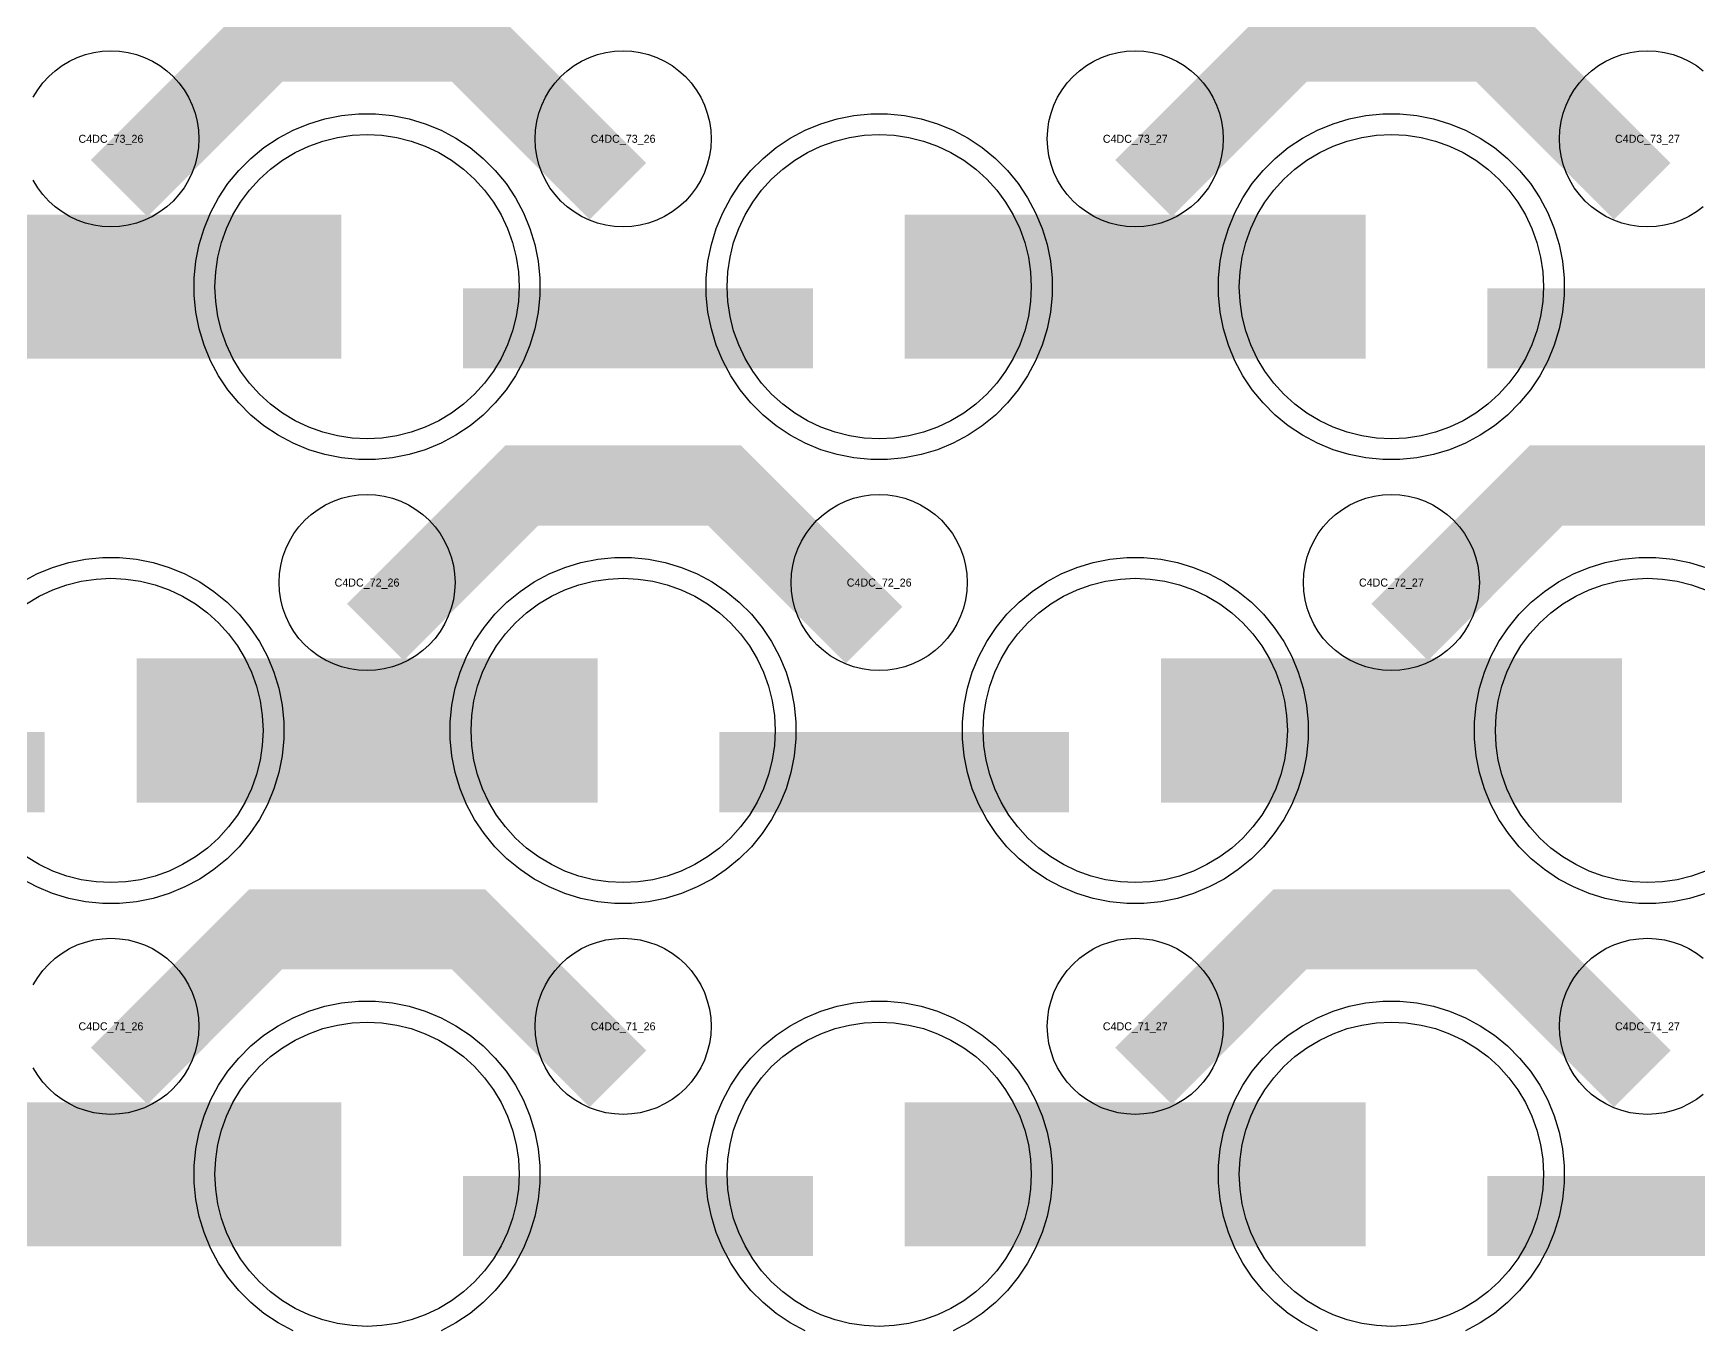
# Model space of a CAD drawing. Extents: x -11880 to 11880, y -14992 to 14992.
# Drawn here: x -3704 to -3184, y -5050 to -4645 of the extents above; entities that cross this region are included whole.
import ezdxf
from ezdxf.enums import TextEntityAlignment as Align

# ---------------------------------------------------------------- set-up
doc = ezdxf.new("R2010")
doc.units = 0
doc.header["$MEASUREMENT"] = 0
for name, color, linetype in [('GDS_775_DT_237', 138, 'CONTINUOUS'), ('RDL1_FS', 34, 'CONTINUOUS'), ('RDL_BS', 160, 'CONTINUOUS')]:
    doc.layers.add(name, color=color, linetype=linetype)

msp = doc.modelspace()

# ---------------------------------------------------------------- linework, layer by layer
at = {"layer": 'RDL1_FS'}
for points in [[(-3600, -4771.894), (-3604.657, -4771.665), (-3609.268, -4770.981), (-3613.791, -4769.849), (-3618.181, -4768.277), (-3622.395, -4766.285), (-3626.395, -4763.887), (-3630.14, -4761.109), (-3633.594, -4757.979), (-3636.724, -4754.525), (-3639.502, -4750.78), (-3641.9, -4746.78), (-3643.892, -4742.566), (-3645.464, -4738.176), (-3646.596, -4733.653), (-3647.28, -4729.042), (-3647.509, -4724.385), (-3647.28, -4719.728), (-3646.596, -4715.117), (-3645.464, -4710.594), (-3643.892, -4706.204), (-3641.9, -4701.99), (-3639.502, -4697.99), (-3636.724, -4694.245), (-3633.594, -4690.791), (-3630.14, -4687.661), (-3626.395, -4684.883), (-3622.395, -4682.485), (-3618.181, -4680.493), (-3613.791, -4678.921), (-3609.268, -4677.789), (-3604.657, -4677.105), (-3600, -4676.876), (-3595.343, -4677.105), (-3590.732, -4677.789), (-3586.209, -4678.921), (-3581.819, -4680.493), (-3577.605, -4682.485), (-3573.605, -4684.883), (-3569.86, -4687.661), (-3566.406, -4690.791), (-3563.276, -4694.245), (-3560.498, -4697.99), (-3558.1, -4701.99), (-3556.108, -4706.204), (-3554.536, -4710.594), (-3553.404, -4715.117), (-3552.72, -4719.728), (-3552.491, -4724.385), (-3552.72, -4729.042), (-3553.404, -4733.653), (-3554.536, -4738.176), (-3556.108, -4742.566), (-3558.1, -4746.78), (-3560.498, -4750.78), (-3563.276, -4754.525), (-3566.406, -4757.979), (-3569.86, -4761.109), (-3573.605, -4763.887), (-3577.605, -4766.285), (-3581.819, -4768.277), (-3586.209, -4769.849), (-3590.732, -4770.981), (-3595.343, -4771.665)], [(-3440, -4771.894), (-3444.657, -4771.665), (-3449.268, -4770.981), (-3453.791, -4769.849), (-3458.181, -4768.277), (-3462.395, -4766.285), (-3466.395, -4763.887), (-3470.14, -4761.109), (-3473.594, -4757.979), (-3476.724, -4754.525), (-3479.502, -4750.78), (-3481.9, -4746.78), (-3483.892, -4742.566), (-3485.464, -4738.176), (-3486.596, -4733.653), (-3487.28, -4729.042), (-3487.509, -4724.385), (-3487.28, -4719.728), (-3486.596, -4715.117), (-3485.464, -4710.594), (-3483.892, -4706.204), (-3481.9, -4701.99), (-3479.502, -4697.99), (-3476.724, -4694.245), (-3473.594, -4690.791), (-3470.14, -4687.661), (-3466.395, -4684.883), (-3462.395, -4682.485), (-3458.181, -4680.493), (-3453.791, -4678.921), (-3449.268, -4677.789), (-3444.657, -4677.105), (-3440, -4676.876), (-3435.343, -4677.105), (-3430.732, -4677.789), (-3426.209, -4678.921), (-3421.819, -4680.493), (-3417.605, -4682.485), (-3413.605, -4684.883), (-3409.86, -4687.661), (-3406.406, -4690.791), (-3403.276, -4694.245), (-3400.498, -4697.99), (-3398.1, -4701.99), (-3396.108, -4706.204), (-3394.536, -4710.594), (-3393.404, -4715.117), (-3392.72, -4719.728), (-3392.491, -4724.385), (-3392.72, -4729.042), (-3393.404, -4733.653), (-3394.536, -4738.176), (-3396.108, -4742.566), (-3398.1, -4746.78), (-3400.498, -4750.78), (-3403.276, -4754.525), (-3406.406, -4757.979), (-3409.86, -4761.109), (-3413.605, -4763.887), (-3417.605, -4766.285), (-3421.819, -4768.277), (-3426.209, -4769.849), (-3430.732, -4770.981), (-3435.343, -4771.665)], [(-3280, -4771.894), (-3284.657, -4771.665), (-3289.268, -4770.981), (-3293.791, -4769.849), (-3298.181, -4768.277), (-3302.395, -4766.285), (-3306.395, -4763.887), (-3310.14, -4761.109), (-3313.594, -4757.979), (-3316.724, -4754.525), (-3319.502, -4750.78), (-3321.9, -4746.78), (-3323.892, -4742.566), (-3325.464, -4738.176), (-3326.596, -4733.653), (-3327.28, -4729.042), (-3327.509, -4724.385), (-3327.28, -4719.728), (-3326.596, -4715.117), (-3325.464, -4710.594), (-3323.892, -4706.204), (-3321.9, -4701.99), (-3319.502, -4697.99), (-3316.724, -4694.245), (-3313.594, -4690.791), (-3310.14, -4687.661), (-3306.395, -4684.883), (-3302.395, -4682.485), (-3298.181, -4680.493), (-3293.791, -4678.921), (-3289.268, -4677.789), (-3284.657, -4677.105), (-3280, -4676.876), (-3275.343, -4677.105), (-3270.732, -4677.789), (-3266.209, -4678.921), (-3261.819, -4680.493), (-3257.605, -4682.485), (-3253.605, -4684.883), (-3249.86, -4687.661), (-3246.406, -4690.791), (-3243.276, -4694.245), (-3240.498, -4697.99), (-3238.1, -4701.99), (-3236.108, -4706.204), (-3234.536, -4710.594), (-3233.404, -4715.117), (-3232.72, -4719.728), (-3232.491, -4724.385), (-3232.72, -4729.042), (-3233.404, -4733.653), (-3234.536, -4738.176), (-3236.108, -4742.566), (-3238.1, -4746.78), (-3240.498, -4750.78), (-3243.276, -4754.525), (-3246.406, -4757.979), (-3249.86, -4761.109), (-3253.605, -4763.887), (-3257.605, -4766.285), (-3261.819, -4768.277), (-3266.209, -4769.849), (-3270.732, -4770.981), (-3275.343, -4771.665)]]:
    msp.add_lwpolyline(points, close=True, dxfattribs=at)
for points in [[(-3751.998, -4724.385, 45, 45, 0), (-3679.998, -4724.385, 45, 45, 0)], [(-3679.998, -4724.385, 45, 45, 0), (-3607.998, -4724.385, 45, 45, 0)], [(-3431.998, -4724.385, 45, 45, 0), (-3359.998, -4724.385, 45, 45, 0)], [(-3359.998, -4724.385, 45, 45, 0), (-3287.998, -4724.385, 45, 45, 0)]]:
    msp.add_lwpolyline(points, format="xyseb", dxfattribs=at)
at = {"layer": 'RDL1_FS', "color": 240, "true_color": 0xed1f24}
for points in [[(-3706.395, -4823.448), (-3702.395, -4821.05), (-3698.181, -4819.058), (-3693.791, -4817.486), (-3689.268, -4816.354), (-3684.657, -4815.67), (-3680, -4815.441), (-3675.343, -4815.67), (-3670.732, -4816.354), (-3666.209, -4817.486), (-3661.819, -4819.058), (-3657.605, -4821.05), (-3653.605, -4823.448), (-3649.86, -4826.226), (-3646.406, -4829.356), (-3643.276, -4832.81), (-3640.498, -4836.555), (-3638.1, -4840.555), (-3636.108, -4844.769), (-3634.536, -4849.159), (-3633.404, -4853.682), (-3632.72, -4858.293), (-3632.491, -4862.95), (-3632.72, -4867.607), (-3633.404, -4872.218), (-3634.536, -4876.741), (-3636.108, -4881.131), (-3638.1, -4885.345), (-3640.498, -4889.345), (-3643.276, -4893.09), (-3646.406, -4896.544), (-3649.86, -4899.674), (-3653.605, -4902.452), (-3657.605, -4904.85), (-3661.819, -4906.842), (-3666.209, -4908.414), (-3670.732, -4909.546), (-3675.343, -4910.23), (-3680, -4910.459), (-3684.657, -4910.23), (-3689.268, -4909.546), (-3693.791, -4908.414), (-3698.181, -4906.842), (-3702.395, -4904.85), (-3706.395, -4902.452)], [(-3181.819, -4906.842), (-3186.209, -4908.414), (-3190.732, -4909.546), (-3195.343, -4910.23), (-3200, -4910.459), (-3204.657, -4910.23), (-3209.268, -4909.546), (-3213.791, -4908.414), (-3218.181, -4906.842), (-3222.395, -4904.85), (-3226.395, -4902.452), (-3230.14, -4899.674), (-3233.594, -4896.544), (-3236.724, -4893.09), (-3239.502, -4889.345), (-3241.9, -4885.345), (-3243.892, -4881.131), (-3245.464, -4876.741), (-3246.596, -4872.218), (-3247.28, -4867.607), (-3247.509, -4862.95), (-3247.28, -4858.293), (-3246.596, -4853.682), (-3245.464, -4849.159), (-3243.892, -4844.769), (-3241.9, -4840.555), (-3239.502, -4836.555), (-3236.724, -4832.81), (-3233.594, -4829.356), (-3230.14, -4826.226), (-3226.395, -4823.448), (-3222.395, -4821.05), (-3218.181, -4819.058), (-3213.791, -4817.486), (-3209.268, -4816.354), (-3204.657, -4815.67), (-3200, -4815.441), (-3195.343, -4815.67), (-3190.732, -4816.354), (-3186.209, -4817.486), (-3181.819, -4819.058)]]:
    msp.add_lwpolyline(points, dxfattribs=at)
for points in [[(-3520, -4910.459), (-3524.657, -4910.23), (-3529.268, -4909.546), (-3533.791, -4908.414), (-3538.181, -4906.842), (-3542.395, -4904.85), (-3546.395, -4902.452), (-3550.14, -4899.674), (-3553.594, -4896.544), (-3556.724, -4893.09), (-3559.502, -4889.345), (-3561.9, -4885.345), (-3563.892, -4881.131), (-3565.464, -4876.741), (-3566.596, -4872.218), (-3567.28, -4867.607), (-3567.509, -4862.95), (-3567.28, -4858.293), (-3566.596, -4853.682), (-3565.464, -4849.159), (-3563.892, -4844.769), (-3561.9, -4840.555), (-3559.502, -4836.555), (-3556.724, -4832.81), (-3553.594, -4829.356), (-3550.14, -4826.226), (-3546.395, -4823.448), (-3542.395, -4821.05), (-3538.181, -4819.058), (-3533.791, -4817.486), (-3529.268, -4816.354), (-3524.657, -4815.67), (-3520, -4815.441), (-3515.343, -4815.67), (-3510.732, -4816.354), (-3506.209, -4817.486), (-3501.819, -4819.058), (-3497.605, -4821.05), (-3493.605, -4823.448), (-3489.86, -4826.226), (-3486.406, -4829.356), (-3483.276, -4832.81), (-3480.498, -4836.555), (-3478.1, -4840.555), (-3476.108, -4844.769), (-3474.536, -4849.159), (-3473.404, -4853.682), (-3472.72, -4858.293), (-3472.491, -4862.95), (-3472.72, -4867.607), (-3473.404, -4872.218), (-3474.536, -4876.741), (-3476.108, -4881.131), (-3478.1, -4885.345), (-3480.498, -4889.345), (-3483.276, -4893.09), (-3486.406, -4896.544), (-3489.86, -4899.674), (-3493.605, -4902.452), (-3497.605, -4904.85), (-3501.819, -4906.842), (-3506.209, -4908.414), (-3510.732, -4909.546), (-3515.343, -4910.23)], [(-3360, -4910.459), (-3364.657, -4910.23), (-3369.268, -4909.546), (-3373.791, -4908.414), (-3378.181, -4906.842), (-3382.395, -4904.85), (-3386.395, -4902.452), (-3390.14, -4899.674), (-3393.594, -4896.544), (-3396.724, -4893.09), (-3399.502, -4889.345), (-3401.9, -4885.345), (-3403.892, -4881.131), (-3405.464, -4876.741), (-3406.596, -4872.218), (-3407.28, -4867.607), (-3407.509, -4862.95), (-3407.28, -4858.293), (-3406.596, -4853.682), (-3405.464, -4849.159), (-3403.892, -4844.769), (-3401.9, -4840.555), (-3399.502, -4836.555), (-3396.724, -4832.81), (-3393.594, -4829.356), (-3390.14, -4826.226), (-3386.395, -4823.448), (-3382.395, -4821.05), (-3378.181, -4819.058), (-3373.791, -4817.486), (-3369.268, -4816.354), (-3364.657, -4815.67), (-3360, -4815.441), (-3355.343, -4815.67), (-3350.732, -4816.354), (-3346.209, -4817.486), (-3341.819, -4819.058), (-3337.605, -4821.05), (-3333.605, -4823.448), (-3329.86, -4826.226), (-3326.406, -4829.356), (-3323.276, -4832.81), (-3320.498, -4836.555), (-3318.1, -4840.555), (-3316.108, -4844.769), (-3314.536, -4849.159), (-3313.404, -4853.682), (-3312.72, -4858.293), (-3312.491, -4862.95), (-3312.72, -4867.607), (-3313.404, -4872.218), (-3314.536, -4876.741), (-3316.108, -4881.131), (-3318.1, -4885.345), (-3320.498, -4889.345), (-3323.276, -4893.09), (-3326.406, -4896.544), (-3329.86, -4899.674), (-3333.605, -4902.452), (-3337.605, -4904.85), (-3341.819, -4906.842), (-3346.209, -4908.414), (-3350.732, -4909.546), (-3355.343, -4910.23)], [(-3600, -5049.024), (-3604.657, -5048.795), (-3609.268, -5048.111), (-3613.791, -5046.979), (-3618.181, -5045.407), (-3622.395, -5043.415), (-3626.395, -5041.017), (-3630.14, -5038.239), (-3633.594, -5035.109), (-3636.724, -5031.655), (-3639.502, -5027.91), (-3641.9, -5023.91), (-3643.892, -5019.696), (-3645.464, -5015.306), (-3646.596, -5010.783), (-3647.28, -5006.172), (-3647.509, -5001.515), (-3647.28, -4996.858), (-3646.596, -4992.247), (-3645.464, -4987.724), (-3643.892, -4983.334), (-3641.9, -4979.12), (-3639.502, -4975.12), (-3636.724, -4971.375), (-3633.594, -4967.921), (-3630.14, -4964.791), (-3626.395, -4962.013), (-3622.395, -4959.615), (-3618.181, -4957.623), (-3613.791, -4956.051), (-3609.268, -4954.919), (-3604.657, -4954.235), (-3600, -4954.006), (-3595.343, -4954.235), (-3590.732, -4954.919), (-3586.209, -4956.051), (-3581.819, -4957.623), (-3577.605, -4959.615), (-3573.605, -4962.013), (-3569.86, -4964.791), (-3566.406, -4967.921), (-3563.276, -4971.375), (-3560.498, -4975.12), (-3558.1, -4979.12), (-3556.108, -4983.334), (-3554.536, -4987.724), (-3553.404, -4992.247), (-3552.72, -4996.858), (-3552.491, -5001.515), (-3552.72, -5006.172), (-3553.404, -5010.783), (-3554.536, -5015.306), (-3556.108, -5019.696), (-3558.1, -5023.91), (-3560.498, -5027.91), (-3563.276, -5031.655), (-3566.406, -5035.109), (-3569.86, -5038.239), (-3573.605, -5041.017), (-3577.605, -5043.415), (-3581.819, -5045.407), (-3586.209, -5046.979), (-3590.732, -5048.111), (-3595.343, -5048.795)], [(-3440, -5049.024), (-3444.657, -5048.795), (-3449.268, -5048.111), (-3453.791, -5046.979), (-3458.181, -5045.407), (-3462.395, -5043.415), (-3466.395, -5041.017), (-3470.14, -5038.239), (-3473.594, -5035.109), (-3476.724, -5031.655), (-3479.502, -5027.91), (-3481.9, -5023.91), (-3483.892, -5019.696), (-3485.464, -5015.306), (-3486.596, -5010.783), (-3487.28, -5006.172), (-3487.509, -5001.515), (-3487.28, -4996.858), (-3486.596, -4992.247), (-3485.464, -4987.724), (-3483.892, -4983.334), (-3481.9, -4979.12), (-3479.502, -4975.12), (-3476.724, -4971.375), (-3473.594, -4967.921), (-3470.14, -4964.791), (-3466.395, -4962.013), (-3462.395, -4959.615), (-3458.181, -4957.623), (-3453.791, -4956.051), (-3449.268, -4954.919), (-3444.657, -4954.235), (-3440, -4954.006), (-3435.343, -4954.235), (-3430.732, -4954.919), (-3426.209, -4956.051), (-3421.819, -4957.623), (-3417.605, -4959.615), (-3413.605, -4962.013), (-3409.86, -4964.791), (-3406.406, -4967.921), (-3403.276, -4971.375), (-3400.498, -4975.12), (-3398.1, -4979.12), (-3396.108, -4983.334), (-3394.536, -4987.724), (-3393.404, -4992.247), (-3392.72, -4996.858), (-3392.491, -5001.515), (-3392.72, -5006.172), (-3393.404, -5010.783), (-3394.536, -5015.306), (-3396.108, -5019.696), (-3398.1, -5023.91), (-3400.498, -5027.91), (-3403.276, -5031.655), (-3406.406, -5035.109), (-3409.86, -5038.239), (-3413.605, -5041.017), (-3417.605, -5043.415), (-3421.819, -5045.407), (-3426.209, -5046.979), (-3430.732, -5048.111), (-3435.343, -5048.795)], [(-3280, -5049.024), (-3284.657, -5048.795), (-3289.268, -5048.111), (-3293.791, -5046.979), (-3298.181, -5045.407), (-3302.395, -5043.415), (-3306.395, -5041.017), (-3310.14, -5038.239), (-3313.594, -5035.109), (-3316.724, -5031.655), (-3319.502, -5027.91), (-3321.9, -5023.91), (-3323.892, -5019.696), (-3325.464, -5015.306), (-3326.596, -5010.783), (-3327.28, -5006.172), (-3327.509, -5001.515), (-3327.28, -4996.858), (-3326.596, -4992.247), (-3325.464, -4987.724), (-3323.892, -4983.334), (-3321.9, -4979.12), (-3319.502, -4975.12), (-3316.724, -4971.375), (-3313.594, -4967.921), (-3310.14, -4964.791), (-3306.395, -4962.013), (-3302.395, -4959.615), (-3298.181, -4957.623), (-3293.791, -4956.051), (-3289.268, -4954.919), (-3284.657, -4954.235), (-3280, -4954.006), (-3275.343, -4954.235), (-3270.732, -4954.919), (-3266.209, -4956.051), (-3261.819, -4957.623), (-3257.605, -4959.615), (-3253.605, -4962.013), (-3249.86, -4964.791), (-3246.406, -4967.921), (-3243.276, -4971.375), (-3240.498, -4975.12), (-3238.1, -4979.12), (-3236.108, -4983.334), (-3234.536, -4987.724), (-3233.404, -4992.247), (-3232.72, -4996.858), (-3232.491, -5001.515), (-3232.72, -5006.172), (-3233.404, -5010.783), (-3234.536, -5015.306), (-3236.108, -5019.696), (-3238.1, -5023.91), (-3240.498, -5027.91), (-3243.276, -5031.655), (-3246.406, -5035.109), (-3249.86, -5038.239), (-3253.605, -5041.017), (-3257.605, -5043.415), (-3261.819, -5045.407), (-3266.209, -5046.979), (-3270.732, -5048.111), (-3275.343, -5048.795)]]:
    msp.add_lwpolyline(points, close=True, dxfattribs=at)
for points in [[(-3671.998, -4862.95, 45, 45, 0), (-3599.998, -4862.95, 45, 45, 0)], [(-3599.998, -4862.95, 45, 45, 0), (-3527.998, -4862.95, 45, 45, 0)], [(-3351.998, -4862.95, 45, 45, 0), (-3279.998, -4862.95, 45, 45, 0)], [(-3279.998, -4862.95, 45, 45, 0), (-3207.998, -4862.95, 45, 45, 0)], [(-3751.998, -5001.515, 45, 45, 0), (-3679.998, -5001.515, 45, 45, 0)], [(-3679.998, -5001.515, 45, 45, 0), (-3607.998, -5001.515, 45, 45, 0)], [(-3431.998, -5001.515, 45, 45, 0), (-3359.998, -5001.515, 45, 45, 0)], [(-3359.998, -5001.515, 45, 45, 0), (-3287.998, -5001.515, 45, 45, 0)]]:
    msp.add_lwpolyline(points, format="xyseb", dxfattribs=at)
at = {"layer": 'RDL_BS'}
for points in [[(-3677.438, -4693.699, 25, 25, 0), (-3631.623, -4647.884, 25, 25, 0), (-3598.07, -4647.884, 25, 25, 0)], [(-3521.599, -4694.598, 25, 25, 0), (-3568.313, -4647.884, 25, 25, 0), (-3598.071, -4647.884, 25, 25, 0)], [(-3357.438, -4693.699, 25, 25, 0), (-3311.623, -4647.884, 25, 25, 0), (-3278.07, -4647.884, 25, 25, 0)], [(-3201.599, -4694.598, 25, 25, 0), (-3248.313, -4647.884, 25, 25, 0), (-3278.071, -4647.884, 25, 25, 0)], [(-3569.984, -4737.398, 25, 25, 0), (-3460.719, -4737.398, 25, 25, 0)], [(-3249.984, -4737.398, 25, 25, 0), (-3140.719, -4737.398, 25, 25, 0)], [(-3597.438, -4832.264, 25, 25, 0), (-3551.623, -4786.449, 25, 25, 0), (-3518.07, -4786.449, 25, 25, 0)], [(-3441.599, -4833.163, 25, 25, 0), (-3488.313, -4786.449, 25, 25, 0), (-3518.071, -4786.449, 25, 25, 0)], [(-3277.438, -4832.264, 25, 25, 0), (-3231.623, -4786.449, 25, 25, 0), (-3198.07, -4786.449, 25, 25, 0)], [(-3121.599, -4833.163, 25, 25, 0), (-3168.313, -4786.449, 25, 25, 0), (-3198.071, -4786.449, 25, 25, 0)], [(-3677.438, -4970.829, 25, 25, 0), (-3631.623, -4925.014, 25, 25, 0), (-3598.07, -4925.014, 25, 25, 0)], [(-3521.599, -4971.728, 25, 25, 0), (-3568.313, -4925.014, 25, 25, 0), (-3598.071, -4925.014, 25, 25, 0)], [(-3357.438, -4970.829, 25, 25, 0), (-3311.623, -4925.014, 25, 25, 0), (-3278.07, -4925.014, 25, 25, 0)], [(-3201.599, -4971.728, 25, 25, 0), (-3248.313, -4925.014, 25, 25, 0), (-3278.071, -4925.014, 25, 25, 0)]]:
    msp.add_lwpolyline(points, format="xyseb", dxfattribs=at)
for points in [[(-3704.25, -4665.241), (-3702.857, -4662.917), (-3701.254, -4660.754), (-3699.442, -4658.755), (-3697.443, -4656.943), (-3695.28, -4655.34), (-3692.956, -4653.947), (-3690.519, -4652.795), (-3687.984, -4651.888), (-3685.365, -4651.231), (-3682.693, -4650.835), (-3680, -4650.703), (-3677.307, -4650.835), (-3674.635, -4651.231), (-3672.016, -4651.888), (-3669.481, -4652.795), (-3667.044, -4653.947), (-3664.72, -4655.34), (-3662.557, -4656.943), (-3660.558, -4658.755), (-3658.746, -4660.754), (-3657.143, -4662.917), (-3655.75, -4665.241), (-3654.598, -4667.678), (-3653.691, -4670.213), (-3653.034, -4672.832), (-3652.638, -4675.504), (-3652.506, -4678.197), (-3652.638, -4680.89), (-3653.034, -4683.562), (-3653.691, -4686.181), (-3654.598, -4688.716), (-3655.75, -4691.153), (-3657.143, -4693.477), (-3658.746, -4695.64), (-3660.558, -4697.639), (-3662.557, -4699.451), (-3664.72, -4701.054), (-3667.044, -4702.447), (-3669.481, -4703.599), (-3672.016, -4704.506), (-3674.635, -4705.163), (-3677.307, -4705.559), (-3680, -4705.691), (-3682.693, -4705.559), (-3685.365, -4705.163), (-3687.984, -4704.506), (-3690.519, -4703.599), (-3692.956, -4702.447), (-3695.28, -4701.054), (-3697.443, -4699.451), (-3699.442, -4697.639), (-3701.254, -4695.64), (-3702.857, -4693.477), (-3704.25, -4691.153)], [(-3182.557, -4699.451), (-3184.72, -4701.054), (-3187.044, -4702.447), (-3189.481, -4703.599), (-3192.016, -4704.506), (-3194.635, -4705.163), (-3197.307, -4705.559), (-3200, -4705.691), (-3202.693, -4705.559), (-3205.365, -4705.163), (-3207.984, -4704.506), (-3210.519, -4703.599), (-3212.956, -4702.447), (-3215.28, -4701.054), (-3217.443, -4699.451), (-3219.442, -4697.639), (-3221.254, -4695.64), (-3222.857, -4693.477), (-3224.25, -4691.153), (-3225.402, -4688.716), (-3226.309, -4686.181), (-3226.966, -4683.562), (-3227.362, -4680.89), (-3227.494, -4678.197), (-3227.362, -4675.504), (-3226.966, -4672.832), (-3226.309, -4670.213), (-3225.402, -4667.678), (-3224.25, -4665.241), (-3222.857, -4662.917), (-3221.254, -4660.754), (-3219.442, -4658.755), (-3217.443, -4656.943), (-3215.28, -4655.34), (-3212.956, -4653.947), (-3210.519, -4652.795), (-3207.984, -4651.888), (-3205.365, -4651.231), (-3202.693, -4650.835), (-3200, -4650.703), (-3197.307, -4650.835), (-3194.635, -4651.231), (-3192.016, -4651.888), (-3189.481, -4652.795), (-3187.044, -4653.947), (-3184.72, -4655.34), (-3182.557, -4656.943)], [(-3704.25, -4942.371), (-3702.857, -4940.047), (-3701.254, -4937.884), (-3699.442, -4935.885), (-3697.443, -4934.073), (-3695.28, -4932.47), (-3692.956, -4931.077), (-3690.519, -4929.925), (-3687.984, -4929.018), (-3685.365, -4928.361), (-3682.693, -4927.965), (-3680, -4927.833), (-3677.307, -4927.965), (-3674.635, -4928.361), (-3672.016, -4929.018), (-3669.481, -4929.925), (-3667.044, -4931.077), (-3664.72, -4932.47), (-3662.557, -4934.073), (-3660.558, -4935.885), (-3658.746, -4937.884), (-3657.143, -4940.047), (-3655.75, -4942.371), (-3654.598, -4944.808), (-3653.691, -4947.343), (-3653.034, -4949.962), (-3652.638, -4952.634), (-3652.506, -4955.327), (-3652.638, -4958.02), (-3653.034, -4960.692), (-3653.691, -4963.311), (-3654.598, -4965.846), (-3655.75, -4968.283), (-3657.143, -4970.607), (-3658.746, -4972.77), (-3660.558, -4974.769), (-3662.557, -4976.581), (-3664.72, -4978.184), (-3667.044, -4979.577), (-3669.481, -4980.729), (-3672.016, -4981.636), (-3674.635, -4982.293), (-3677.307, -4982.689), (-3680, -4982.821), (-3682.693, -4982.689), (-3685.365, -4982.293), (-3687.984, -4981.636), (-3690.519, -4980.729), (-3692.956, -4979.577), (-3695.28, -4978.184), (-3697.443, -4976.581), (-3699.442, -4974.769), (-3701.254, -4972.77), (-3702.857, -4970.607), (-3704.25, -4968.283)], [(-3182.557, -4976.581), (-3184.72, -4978.184), (-3187.044, -4979.577), (-3189.481, -4980.729), (-3192.016, -4981.636), (-3194.635, -4982.293), (-3197.307, -4982.689), (-3200, -4982.821), (-3202.693, -4982.689), (-3205.365, -4982.293), (-3207.984, -4981.636), (-3210.519, -4980.729), (-3212.956, -4979.577), (-3215.28, -4978.184), (-3217.443, -4976.581), (-3219.442, -4974.769), (-3221.254, -4972.77), (-3222.857, -4970.607), (-3224.25, -4968.283), (-3225.402, -4965.846), (-3226.309, -4963.311), (-3226.966, -4960.692), (-3227.362, -4958.02), (-3227.494, -4955.327), (-3227.362, -4952.634), (-3226.966, -4949.962), (-3226.309, -4947.343), (-3225.402, -4944.808), (-3224.25, -4942.371), (-3222.857, -4940.047), (-3221.254, -4937.884), (-3219.442, -4935.885), (-3217.443, -4934.073), (-3215.28, -4932.47), (-3212.956, -4931.077), (-3210.519, -4929.925), (-3207.984, -4929.018), (-3205.365, -4928.361), (-3202.693, -4927.965), (-3200, -4927.833), (-3197.307, -4927.965), (-3194.635, -4928.361), (-3192.016, -4929.018), (-3189.481, -4929.925), (-3187.044, -4931.077), (-3184.72, -4932.47), (-3182.557, -4934.073)]]:
    msp.add_lwpolyline(points, dxfattribs=at)
for points in [[(-3520, -4705.691), (-3522.693, -4705.559), (-3525.365, -4705.163), (-3527.984, -4704.506), (-3530.519, -4703.599), (-3532.956, -4702.447), (-3535.28, -4701.054), (-3537.443, -4699.451), (-3539.442, -4697.639), (-3541.254, -4695.64), (-3542.857, -4693.477), (-3544.25, -4691.153), (-3545.402, -4688.716), (-3546.309, -4686.181), (-3546.966, -4683.562), (-3547.362, -4680.89), (-3547.494, -4678.197), (-3547.362, -4675.504), (-3546.966, -4672.832), (-3546.309, -4670.213), (-3545.402, -4667.678), (-3544.25, -4665.241), (-3542.857, -4662.917), (-3541.254, -4660.754), (-3539.442, -4658.755), (-3537.443, -4656.943), (-3535.28, -4655.34), (-3532.956, -4653.947), (-3530.519, -4652.795), (-3527.984, -4651.888), (-3525.365, -4651.231), (-3522.693, -4650.835), (-3520, -4650.703), (-3517.307, -4650.835), (-3514.635, -4651.231), (-3512.016, -4651.888), (-3509.481, -4652.795), (-3507.044, -4653.947), (-3504.72, -4655.34), (-3502.557, -4656.943), (-3500.558, -4658.755), (-3498.746, -4660.754), (-3497.143, -4662.917), (-3495.75, -4665.241), (-3494.598, -4667.678), (-3493.691, -4670.213), (-3493.034, -4672.832), (-3492.638, -4675.504), (-3492.506, -4678.197), (-3492.638, -4680.89), (-3493.034, -4683.562), (-3493.691, -4686.181), (-3494.598, -4688.716), (-3495.75, -4691.153), (-3497.143, -4693.477), (-3498.746, -4695.64), (-3500.558, -4697.639), (-3502.557, -4699.451), (-3504.72, -4701.054), (-3507.044, -4702.447), (-3509.481, -4703.599), (-3512.016, -4704.506), (-3514.635, -4705.163), (-3517.307, -4705.559)], [(-3360, -4705.691), (-3362.693, -4705.559), (-3365.365, -4705.163), (-3367.984, -4704.506), (-3370.519, -4703.599), (-3372.956, -4702.447), (-3375.28, -4701.054), (-3377.443, -4699.451), (-3379.442, -4697.639), (-3381.254, -4695.64), (-3382.857, -4693.477), (-3384.25, -4691.153), (-3385.402, -4688.716), (-3386.309, -4686.181), (-3386.966, -4683.562), (-3387.362, -4680.89), (-3387.494, -4678.197), (-3387.362, -4675.504), (-3386.966, -4672.832), (-3386.309, -4670.213), (-3385.402, -4667.678), (-3384.25, -4665.241), (-3382.857, -4662.917), (-3381.254, -4660.754), (-3379.442, -4658.755), (-3377.443, -4656.943), (-3375.28, -4655.34), (-3372.956, -4653.947), (-3370.519, -4652.795), (-3367.984, -4651.888), (-3365.365, -4651.231), (-3362.693, -4650.835), (-3360, -4650.703), (-3357.307, -4650.835), (-3354.635, -4651.231), (-3352.016, -4651.888), (-3349.481, -4652.795), (-3347.044, -4653.947), (-3344.72, -4655.34), (-3342.557, -4656.943), (-3340.558, -4658.755), (-3338.746, -4660.754), (-3337.143, -4662.917), (-3335.75, -4665.241), (-3334.598, -4667.678), (-3333.691, -4670.213), (-3333.034, -4672.832), (-3332.638, -4675.504), (-3332.506, -4678.197), (-3332.638, -4680.89), (-3333.034, -4683.562), (-3333.691, -4686.181), (-3334.598, -4688.716), (-3335.75, -4691.153), (-3337.143, -4693.477), (-3338.746, -4695.64), (-3340.558, -4697.639), (-3342.557, -4699.451), (-3344.72, -4701.054), (-3347.044, -4702.447), (-3349.481, -4703.599), (-3352.016, -4704.506), (-3354.635, -4705.163), (-3357.307, -4705.559)], [(-3602.644, -4778.385), (-3607.938, -4777.868), (-3613.165, -4776.822), (-3618.205, -4775.291), (-3623.115, -4773.26), (-3627.777, -4770.768), (-3632.191, -4767.821), (-3636.292, -4764.459), (-3640.074, -4760.677), (-3643.436, -4756.576), (-3646.383, -4752.162), (-3648.875, -4747.5), (-3650.906, -4742.59), (-3652.437, -4737.55), (-3653.483, -4732.323), (-3654, -4727.029), (-3654, -4721.741), (-3653.483, -4716.447), (-3652.437, -4711.22), (-3650.906, -4706.18), (-3648.875, -4701.27), (-3646.383, -4696.608), (-3643.436, -4692.194), (-3640.074, -4688.093), (-3636.292, -4684.311), (-3632.191, -4680.949), (-3627.777, -4678.002), (-3623.115, -4675.51), (-3618.205, -4673.479), (-3613.165, -4671.948), (-3607.938, -4670.902), (-3602.644, -4670.385), (-3597.356, -4670.385), (-3592.062, -4670.902), (-3586.835, -4671.948), (-3581.795, -4673.479), (-3576.885, -4675.51), (-3572.223, -4678.002), (-3567.809, -4680.949), (-3563.708, -4684.311), (-3559.926, -4688.093), (-3556.564, -4692.194), (-3553.617, -4696.608), (-3551.125, -4701.27), (-3549.094, -4706.18), (-3547.563, -4711.22), (-3546.517, -4716.447), (-3546, -4721.741), (-3546, -4727.029), (-3546.517, -4732.323), (-3547.563, -4737.55), (-3549.094, -4742.59), (-3551.125, -4747.5), (-3553.617, -4752.162), (-3556.564, -4756.576), (-3559.926, -4760.677), (-3563.708, -4764.459), (-3567.809, -4767.821), (-3572.223, -4770.768), (-3576.885, -4773.26), (-3581.795, -4775.291), (-3586.835, -4776.822), (-3592.062, -4777.868), (-3597.356, -4778.385)], [(-3442.644, -4778.385), (-3447.938, -4777.868), (-3453.165, -4776.822), (-3458.205, -4775.291), (-3463.115, -4773.26), (-3467.777, -4770.768), (-3472.191, -4767.821), (-3476.292, -4764.459), (-3480.074, -4760.677), (-3483.436, -4756.576), (-3486.383, -4752.162), (-3488.875, -4747.5), (-3490.906, -4742.59), (-3492.437, -4737.55), (-3493.483, -4732.323), (-3494, -4727.029), (-3494, -4721.741), (-3493.483, -4716.447), (-3492.437, -4711.22), (-3490.906, -4706.18), (-3488.875, -4701.27), (-3486.383, -4696.608), (-3483.436, -4692.194), (-3480.074, -4688.093), (-3476.292, -4684.311), (-3472.191, -4680.949), (-3467.777, -4678.002), (-3463.115, -4675.51), (-3458.205, -4673.479), (-3453.165, -4671.948), (-3447.938, -4670.902), (-3442.644, -4670.385), (-3437.356, -4670.385), (-3432.062, -4670.902), (-3426.835, -4671.948), (-3421.795, -4673.479), (-3416.885, -4675.51), (-3412.223, -4678.002), (-3407.809, -4680.949), (-3403.708, -4684.311), (-3399.926, -4688.093), (-3396.564, -4692.194), (-3393.617, -4696.608), (-3391.125, -4701.27), (-3389.094, -4706.18), (-3387.563, -4711.22), (-3386.517, -4716.447), (-3386, -4721.741), (-3386, -4727.029), (-3386.517, -4732.323), (-3387.563, -4737.55), (-3389.094, -4742.59), (-3391.125, -4747.5), (-3393.617, -4752.162), (-3396.564, -4756.576), (-3399.926, -4760.677), (-3403.708, -4764.459), (-3407.809, -4767.821), (-3412.223, -4770.768), (-3416.885, -4773.26), (-3421.795, -4775.291), (-3426.835, -4776.822), (-3432.062, -4777.868), (-3437.356, -4778.385)], [(-3282.644, -4778.385), (-3287.938, -4777.868), (-3293.165, -4776.822), (-3298.205, -4775.291), (-3303.115, -4773.26), (-3307.777, -4770.768), (-3312.191, -4767.821), (-3316.292, -4764.459), (-3320.074, -4760.677), (-3323.436, -4756.576), (-3326.383, -4752.162), (-3328.875, -4747.5), (-3330.906, -4742.59), (-3332.437, -4737.55), (-3333.483, -4732.323), (-3334, -4727.029), (-3334, -4721.741), (-3333.483, -4716.447), (-3332.437, -4711.22), (-3330.906, -4706.18), (-3328.875, -4701.27), (-3326.383, -4696.608), (-3323.436, -4692.194), (-3320.074, -4688.093), (-3316.292, -4684.311), (-3312.191, -4680.949), (-3307.777, -4678.002), (-3303.115, -4675.51), (-3298.205, -4673.479), (-3293.165, -4671.948), (-3287.938, -4670.902), (-3282.644, -4670.385), (-3277.356, -4670.385), (-3272.062, -4670.902), (-3266.835, -4671.948), (-3261.795, -4673.479), (-3256.885, -4675.51), (-3252.223, -4678.002), (-3247.809, -4680.949), (-3243.708, -4684.311), (-3239.926, -4688.093), (-3236.564, -4692.194), (-3233.617, -4696.608), (-3231.125, -4701.27), (-3229.094, -4706.18), (-3227.563, -4711.22), (-3226.517, -4716.447), (-3226, -4721.741), (-3226, -4727.029), (-3226.517, -4732.323), (-3227.563, -4737.55), (-3229.094, -4742.59), (-3231.125, -4747.5), (-3233.617, -4752.162), (-3236.564, -4756.576), (-3239.926, -4760.677), (-3243.708, -4764.459), (-3247.809, -4767.821), (-3252.223, -4770.768), (-3256.885, -4773.26), (-3261.795, -4775.291), (-3266.835, -4776.822), (-3272.062, -4777.868), (-3277.356, -4778.385)], [(-3600, -4844.256), (-3602.693, -4844.124), (-3605.365, -4843.728), (-3607.984, -4843.071), (-3610.519, -4842.164), (-3612.956, -4841.012), (-3615.28, -4839.619), (-3617.443, -4838.016), (-3619.442, -4836.204), (-3621.254, -4834.205), (-3622.857, -4832.042), (-3624.25, -4829.718), (-3625.402, -4827.281), (-3626.309, -4824.746), (-3626.966, -4822.127), (-3627.362, -4819.455), (-3627.494, -4816.762), (-3627.362, -4814.069), (-3626.966, -4811.397), (-3626.309, -4808.778), (-3625.402, -4806.243), (-3624.25, -4803.806), (-3622.857, -4801.482), (-3621.254, -4799.319), (-3619.442, -4797.32), (-3617.443, -4795.508), (-3615.28, -4793.905), (-3612.956, -4792.512), (-3610.519, -4791.36), (-3607.984, -4790.453), (-3605.365, -4789.796), (-3602.693, -4789.4), (-3600, -4789.268), (-3597.307, -4789.4), (-3594.635, -4789.796), (-3592.016, -4790.453), (-3589.481, -4791.36), (-3587.044, -4792.512), (-3584.72, -4793.905), (-3582.557, -4795.508), (-3580.558, -4797.32), (-3578.746, -4799.319), (-3577.143, -4801.482), (-3575.75, -4803.806), (-3574.598, -4806.243), (-3573.691, -4808.778), (-3573.034, -4811.397), (-3572.638, -4814.069), (-3572.506, -4816.762), (-3572.638, -4819.455), (-3573.034, -4822.127), (-3573.691, -4824.746), (-3574.598, -4827.281), (-3575.75, -4829.718), (-3577.143, -4832.042), (-3578.746, -4834.205), (-3580.558, -4836.204), (-3582.557, -4838.016), (-3584.72, -4839.619), (-3587.044, -4841.012), (-3589.481, -4842.164), (-3592.016, -4843.071), (-3594.635, -4843.728), (-3597.307, -4844.124)], [(-3440, -4844.256), (-3442.693, -4844.124), (-3445.365, -4843.728), (-3447.984, -4843.071), (-3450.519, -4842.164), (-3452.956, -4841.012), (-3455.28, -4839.619), (-3457.443, -4838.016), (-3459.442, -4836.204), (-3461.254, -4834.205), (-3462.857, -4832.042), (-3464.25, -4829.718), (-3465.402, -4827.281), (-3466.309, -4824.746), (-3466.966, -4822.127), (-3467.362, -4819.455), (-3467.494, -4816.762), (-3467.362, -4814.069), (-3466.966, -4811.397), (-3466.309, -4808.778), (-3465.402, -4806.243), (-3464.25, -4803.806), (-3462.857, -4801.482), (-3461.254, -4799.319), (-3459.442, -4797.32), (-3457.443, -4795.508), (-3455.28, -4793.905), (-3452.956, -4792.512), (-3450.519, -4791.36), (-3447.984, -4790.453), (-3445.365, -4789.796), (-3442.693, -4789.4), (-3440, -4789.268), (-3437.307, -4789.4), (-3434.635, -4789.796), (-3432.016, -4790.453), (-3429.481, -4791.36), (-3427.044, -4792.512), (-3424.72, -4793.905), (-3422.557, -4795.508), (-3420.558, -4797.32), (-3418.746, -4799.319), (-3417.143, -4801.482), (-3415.75, -4803.806), (-3414.598, -4806.243), (-3413.691, -4808.778), (-3413.034, -4811.397), (-3412.638, -4814.069), (-3412.506, -4816.762), (-3412.638, -4819.455), (-3413.034, -4822.127), (-3413.691, -4824.746), (-3414.598, -4827.281), (-3415.75, -4829.718), (-3417.143, -4832.042), (-3418.746, -4834.205), (-3420.558, -4836.204), (-3422.557, -4838.016), (-3424.72, -4839.619), (-3427.044, -4841.012), (-3429.481, -4842.164), (-3432.016, -4843.071), (-3434.635, -4843.728), (-3437.307, -4844.124)], [(-3280, -4844.256), (-3282.693, -4844.124), (-3285.365, -4843.728), (-3287.984, -4843.071), (-3290.519, -4842.164), (-3292.956, -4841.012), (-3295.28, -4839.619), (-3297.443, -4838.016), (-3299.442, -4836.204), (-3301.254, -4834.205), (-3302.857, -4832.042), (-3304.25, -4829.718), (-3305.402, -4827.281), (-3306.309, -4824.746), (-3306.966, -4822.127), (-3307.362, -4819.455), (-3307.494, -4816.762), (-3307.362, -4814.069), (-3306.966, -4811.397), (-3306.309, -4808.778), (-3305.402, -4806.243), (-3304.25, -4803.806), (-3302.857, -4801.482), (-3301.254, -4799.319), (-3299.442, -4797.32), (-3297.443, -4795.508), (-3295.28, -4793.905), (-3292.956, -4792.512), (-3290.519, -4791.36), (-3287.984, -4790.453), (-3285.365, -4789.796), (-3282.693, -4789.4), (-3280, -4789.268), (-3277.307, -4789.4), (-3274.635, -4789.796), (-3272.016, -4790.453), (-3269.481, -4791.36), (-3267.044, -4792.512), (-3264.72, -4793.905), (-3262.557, -4795.508), (-3260.558, -4797.32), (-3258.746, -4799.319), (-3257.143, -4801.482), (-3255.75, -4803.806), (-3254.598, -4806.243), (-3253.691, -4808.778), (-3253.034, -4811.397), (-3252.638, -4814.069), (-3252.506, -4816.762), (-3252.638, -4819.455), (-3253.034, -4822.127), (-3253.691, -4824.746), (-3254.598, -4827.281), (-3255.75, -4829.718), (-3257.143, -4832.042), (-3258.746, -4834.205), (-3260.558, -4836.204), (-3262.557, -4838.016), (-3264.72, -4839.619), (-3267.044, -4841.012), (-3269.481, -4842.164), (-3272.016, -4843.071), (-3274.635, -4843.728), (-3277.307, -4844.124)], [(-3520, -4982.821), (-3522.693, -4982.689), (-3525.365, -4982.293), (-3527.984, -4981.636), (-3530.519, -4980.729), (-3532.956, -4979.577), (-3535.28, -4978.184), (-3537.443, -4976.581), (-3539.442, -4974.769), (-3541.254, -4972.77), (-3542.857, -4970.607), (-3544.25, -4968.283), (-3545.402, -4965.846), (-3546.309, -4963.311), (-3546.966, -4960.692), (-3547.362, -4958.02), (-3547.494, -4955.327), (-3547.362, -4952.634), (-3546.966, -4949.962), (-3546.309, -4947.343), (-3545.402, -4944.808), (-3544.25, -4942.371), (-3542.857, -4940.047), (-3541.254, -4937.884), (-3539.442, -4935.885), (-3537.443, -4934.073), (-3535.28, -4932.47), (-3532.956, -4931.077), (-3530.519, -4929.925), (-3527.984, -4929.018), (-3525.365, -4928.361), (-3522.693, -4927.965), (-3520, -4927.833), (-3517.307, -4927.965), (-3514.635, -4928.361), (-3512.016, -4929.018), (-3509.481, -4929.925), (-3507.044, -4931.077), (-3504.72, -4932.47), (-3502.557, -4934.073), (-3500.558, -4935.885), (-3498.746, -4937.884), (-3497.143, -4940.047), (-3495.75, -4942.371), (-3494.598, -4944.808), (-3493.691, -4947.343), (-3493.034, -4949.962), (-3492.638, -4952.634), (-3492.506, -4955.327), (-3492.638, -4958.02), (-3493.034, -4960.692), (-3493.691, -4963.311), (-3494.598, -4965.846), (-3495.75, -4968.283), (-3497.143, -4970.607), (-3498.746, -4972.77), (-3500.558, -4974.769), (-3502.557, -4976.581), (-3504.72, -4978.184), (-3507.044, -4979.577), (-3509.481, -4980.729), (-3512.016, -4981.636), (-3514.635, -4982.293), (-3517.307, -4982.689)], [(-3360, -4982.821), (-3362.693, -4982.689), (-3365.365, -4982.293), (-3367.984, -4981.636), (-3370.519, -4980.729), (-3372.956, -4979.577), (-3375.28, -4978.184), (-3377.443, -4976.581), (-3379.442, -4974.769), (-3381.254, -4972.77), (-3382.857, -4970.607), (-3384.25, -4968.283), (-3385.402, -4965.846), (-3386.309, -4963.311), (-3386.966, -4960.692), (-3387.362, -4958.02), (-3387.494, -4955.327), (-3387.362, -4952.634), (-3386.966, -4949.962), (-3386.309, -4947.343), (-3385.402, -4944.808), (-3384.25, -4942.371), (-3382.857, -4940.047), (-3381.254, -4937.884), (-3379.442, -4935.885), (-3377.443, -4934.073), (-3375.28, -4932.47), (-3372.956, -4931.077), (-3370.519, -4929.925), (-3367.984, -4929.018), (-3365.365, -4928.361), (-3362.693, -4927.965), (-3360, -4927.833), (-3357.307, -4927.965), (-3354.635, -4928.361), (-3352.016, -4929.018), (-3349.481, -4929.925), (-3347.044, -4931.077), (-3344.72, -4932.47), (-3342.557, -4934.073), (-3340.558, -4935.885), (-3338.746, -4937.884), (-3337.143, -4940.047), (-3335.75, -4942.371), (-3334.598, -4944.808), (-3333.691, -4947.343), (-3333.034, -4949.962), (-3332.638, -4952.634), (-3332.506, -4955.327), (-3332.638, -4958.02), (-3333.034, -4960.692), (-3333.691, -4963.311), (-3334.598, -4965.846), (-3335.75, -4968.283), (-3337.143, -4970.607), (-3338.746, -4972.77), (-3340.558, -4974.769), (-3342.557, -4976.581), (-3344.72, -4978.184), (-3347.044, -4979.577), (-3349.481, -4980.729), (-3352.016, -4981.636), (-3354.635, -4982.293), (-3357.307, -4982.689)]]:
    msp.add_lwpolyline(points, close=True, dxfattribs=at)
at = {"layer": 'RDL_BS', "color": 240, "true_color": 0xed1f24}
for points in [[(-3707.777, -4816.567), (-3703.115, -4814.075), (-3698.205, -4812.044), (-3693.165, -4810.513), (-3687.938, -4809.467), (-3682.644, -4808.95), (-3677.356, -4808.95), (-3672.062, -4809.467), (-3666.835, -4810.513), (-3661.795, -4812.044), (-3656.885, -4814.075), (-3652.223, -4816.567), (-3647.809, -4819.514), (-3643.708, -4822.876), (-3639.926, -4826.658), (-3636.564, -4830.759), (-3633.617, -4835.173), (-3631.125, -4839.835), (-3629.094, -4844.745), (-3627.563, -4849.785), (-3626.517, -4855.012), (-3626, -4860.306), (-3626, -4865.594), (-3626.517, -4870.888), (-3627.563, -4876.115), (-3629.094, -4881.155), (-3631.125, -4886.065), (-3633.617, -4890.727), (-3636.564, -4895.141), (-3639.926, -4899.242), (-3643.708, -4903.024), (-3647.809, -4906.386), (-3652.223, -4909.333), (-3656.885, -4911.825), (-3661.795, -4913.856), (-3666.835, -4915.387), (-3672.062, -4916.433), (-3677.356, -4916.95), (-3682.644, -4916.95), (-3687.938, -4916.433), (-3693.165, -4915.387), (-3698.205, -4913.856), (-3703.115, -4911.825), (-3707.777, -4909.333)], [(-3181.795, -4913.856), (-3186.835, -4915.387), (-3192.062, -4916.433), (-3197.356, -4916.95), (-3202.644, -4916.95), (-3207.938, -4916.433), (-3213.165, -4915.387), (-3218.205, -4913.856), (-3223.115, -4911.825), (-3227.777, -4909.333), (-3232.191, -4906.386), (-3236.292, -4903.024), (-3240.074, -4899.242), (-3243.436, -4895.141), (-3246.383, -4890.727), (-3248.875, -4886.065), (-3250.906, -4881.155), (-3252.437, -4876.115), (-3253.483, -4870.888), (-3254, -4865.594), (-3254, -4860.306), (-3253.483, -4855.012), (-3252.437, -4849.785), (-3250.906, -4844.745), (-3248.875, -4839.835), (-3246.383, -4835.173), (-3243.436, -4830.759), (-3240.074, -4826.658), (-3236.292, -4822.876), (-3232.191, -4819.514), (-3227.777, -4816.567), (-3223.115, -4814.075), (-3218.205, -4812.044), (-3213.165, -4810.513), (-3207.938, -4809.467), (-3202.644, -4808.95), (-3197.356, -4808.95), (-3192.062, -4809.467), (-3186.835, -4810.513), (-3181.795, -4812.044)], [(-3623.115, -5050.39), (-3627.777, -5047.898), (-3632.191, -5044.951), (-3636.292, -5041.589), (-3640.074, -5037.807), (-3643.436, -5033.706), (-3646.383, -5029.292), (-3648.875, -5024.63), (-3650.906, -5019.72), (-3652.437, -5014.68), (-3653.483, -5009.453), (-3654, -5004.159), (-3654, -4998.871), (-3653.483, -4993.577), (-3652.437, -4988.35), (-3650.906, -4983.31), (-3648.875, -4978.4), (-3646.383, -4973.738), (-3643.436, -4969.324), (-3640.074, -4965.223), (-3636.292, -4961.441), (-3632.191, -4958.079), (-3627.777, -4955.132), (-3623.115, -4952.64), (-3618.205, -4950.609), (-3613.165, -4949.078), (-3607.938, -4948.032), (-3602.644, -4947.515), (-3597.356, -4947.515), (-3592.062, -4948.032), (-3586.835, -4949.078), (-3581.795, -4950.609), (-3576.885, -4952.64), (-3572.223, -4955.132), (-3567.809, -4958.079), (-3563.708, -4961.441), (-3559.926, -4965.223), (-3556.564, -4969.324), (-3553.617, -4973.738), (-3551.125, -4978.4), (-3549.094, -4983.31), (-3547.563, -4988.35), (-3546.517, -4993.577), (-3546, -4998.871), (-3546, -5004.159), (-3546.517, -5009.453), (-3547.563, -5014.68), (-3549.094, -5019.72), (-3551.125, -5024.63), (-3553.617, -5029.292), (-3556.564, -5033.706), (-3559.926, -5037.807), (-3563.708, -5041.589), (-3567.809, -5044.951), (-3572.223, -5047.898), (-3576.885, -5050.39)], [(-3463.115, -5050.39), (-3467.777, -5047.898), (-3472.191, -5044.951), (-3476.292, -5041.589), (-3480.074, -5037.807), (-3483.436, -5033.706), (-3486.383, -5029.292), (-3488.875, -5024.63), (-3490.906, -5019.72), (-3492.437, -5014.68), (-3493.483, -5009.453), (-3494, -5004.159), (-3494, -4998.871), (-3493.483, -4993.577), (-3492.437, -4988.35), (-3490.906, -4983.31), (-3488.875, -4978.4), (-3486.383, -4973.738), (-3483.436, -4969.324), (-3480.074, -4965.223), (-3476.292, -4961.441), (-3472.191, -4958.079), (-3467.777, -4955.132), (-3463.115, -4952.64), (-3458.205, -4950.609), (-3453.165, -4949.078), (-3447.938, -4948.032), (-3442.644, -4947.515), (-3437.356, -4947.515), (-3432.062, -4948.032), (-3426.835, -4949.078), (-3421.795, -4950.609), (-3416.885, -4952.64), (-3412.223, -4955.132), (-3407.809, -4958.079), (-3403.708, -4961.441), (-3399.926, -4965.223), (-3396.564, -4969.324), (-3393.617, -4973.738), (-3391.125, -4978.4), (-3389.094, -4983.31), (-3387.563, -4988.35), (-3386.517, -4993.577), (-3386, -4998.871), (-3386, -5004.159), (-3386.517, -5009.453), (-3387.563, -5014.68), (-3389.094, -5019.72), (-3391.125, -5024.63), (-3393.617, -5029.292), (-3396.564, -5033.706), (-3399.926, -5037.807), (-3403.708, -5041.589), (-3407.809, -5044.951), (-3412.223, -5047.898), (-3416.885, -5050.39)], [(-3303.115, -5050.39), (-3307.777, -5047.898), (-3312.191, -5044.951), (-3316.292, -5041.589), (-3320.074, -5037.807), (-3323.436, -5033.706), (-3326.383, -5029.292), (-3328.875, -5024.63), (-3330.906, -5019.72), (-3332.437, -5014.68), (-3333.483, -5009.453), (-3334, -5004.159), (-3334, -4998.871), (-3333.483, -4993.577), (-3332.437, -4988.35), (-3330.906, -4983.31), (-3328.875, -4978.4), (-3326.383, -4973.738), (-3323.436, -4969.324), (-3320.074, -4965.223), (-3316.292, -4961.441), (-3312.191, -4958.079), (-3307.777, -4955.132), (-3303.115, -4952.64), (-3298.205, -4950.609), (-3293.165, -4949.078), (-3287.938, -4948.032), (-3282.644, -4947.515), (-3277.356, -4947.515), (-3272.062, -4948.032), (-3266.835, -4949.078), (-3261.795, -4950.609), (-3256.885, -4952.64), (-3252.223, -4955.132), (-3247.809, -4958.079), (-3243.708, -4961.441), (-3239.926, -4965.223), (-3236.564, -4969.324), (-3233.617, -4973.738), (-3231.125, -4978.4), (-3229.094, -4983.31), (-3227.563, -4988.35), (-3226.517, -4993.577), (-3226, -4998.871), (-3226, -5004.159), (-3226.517, -5009.453), (-3227.563, -5014.68), (-3229.094, -5019.72), (-3231.125, -5024.63), (-3233.617, -5029.292), (-3236.564, -5033.706), (-3239.926, -5037.807), (-3243.708, -5041.589), (-3247.809, -5044.951), (-3252.223, -5047.898), (-3256.885, -5050.39)]]:
    msp.add_lwpolyline(points, dxfattribs=at)
for points in [[(-3522.644, -4916.95), (-3527.938, -4916.433), (-3533.165, -4915.387), (-3538.205, -4913.856), (-3543.115, -4911.825), (-3547.777, -4909.333), (-3552.191, -4906.386), (-3556.292, -4903.024), (-3560.074, -4899.242), (-3563.436, -4895.141), (-3566.383, -4890.727), (-3568.875, -4886.065), (-3570.906, -4881.155), (-3572.437, -4876.115), (-3573.483, -4870.888), (-3574, -4865.594), (-3574, -4860.306), (-3573.483, -4855.012), (-3572.437, -4849.785), (-3570.906, -4844.745), (-3568.875, -4839.835), (-3566.383, -4835.173), (-3563.436, -4830.759), (-3560.074, -4826.658), (-3556.292, -4822.876), (-3552.191, -4819.514), (-3547.777, -4816.567), (-3543.115, -4814.075), (-3538.205, -4812.044), (-3533.165, -4810.513), (-3527.938, -4809.467), (-3522.644, -4808.95), (-3517.356, -4808.95), (-3512.062, -4809.467), (-3506.835, -4810.513), (-3501.795, -4812.044), (-3496.885, -4814.075), (-3492.223, -4816.567), (-3487.809, -4819.514), (-3483.708, -4822.876), (-3479.926, -4826.658), (-3476.564, -4830.759), (-3473.617, -4835.173), (-3471.125, -4839.835), (-3469.094, -4844.745), (-3467.563, -4849.785), (-3466.517, -4855.012), (-3466, -4860.306), (-3466, -4865.594), (-3466.517, -4870.888), (-3467.563, -4876.115), (-3469.094, -4881.155), (-3471.125, -4886.065), (-3473.617, -4890.727), (-3476.564, -4895.141), (-3479.926, -4899.242), (-3483.708, -4903.024), (-3487.809, -4906.386), (-3492.223, -4909.333), (-3496.885, -4911.825), (-3501.795, -4913.856), (-3506.835, -4915.387), (-3512.062, -4916.433), (-3517.356, -4916.95)], [(-3362.644, -4916.95), (-3367.938, -4916.433), (-3373.165, -4915.387), (-3378.205, -4913.856), (-3383.115, -4911.825), (-3387.777, -4909.333), (-3392.191, -4906.386), (-3396.292, -4903.024), (-3400.074, -4899.242), (-3403.436, -4895.141), (-3406.383, -4890.727), (-3408.875, -4886.065), (-3410.906, -4881.155), (-3412.437, -4876.115), (-3413.483, -4870.888), (-3414, -4865.594), (-3414, -4860.306), (-3413.483, -4855.012), (-3412.437, -4849.785), (-3410.906, -4844.745), (-3408.875, -4839.835), (-3406.383, -4835.173), (-3403.436, -4830.759), (-3400.074, -4826.658), (-3396.292, -4822.876), (-3392.191, -4819.514), (-3387.777, -4816.567), (-3383.115, -4814.075), (-3378.205, -4812.044), (-3373.165, -4810.513), (-3367.938, -4809.467), (-3362.644, -4808.95), (-3357.356, -4808.95), (-3352.062, -4809.467), (-3346.835, -4810.513), (-3341.795, -4812.044), (-3336.885, -4814.075), (-3332.223, -4816.567), (-3327.809, -4819.514), (-3323.708, -4822.876), (-3319.926, -4826.658), (-3316.564, -4830.759), (-3313.617, -4835.173), (-3311.125, -4839.835), (-3309.094, -4844.745), (-3307.563, -4849.785), (-3306.517, -4855.012), (-3306, -4860.306), (-3306, -4865.594), (-3306.517, -4870.888), (-3307.563, -4876.115), (-3309.094, -4881.155), (-3311.125, -4886.065), (-3313.617, -4890.727), (-3316.564, -4895.141), (-3319.926, -4899.242), (-3323.708, -4903.024), (-3327.809, -4906.386), (-3332.223, -4909.333), (-3336.885, -4911.825), (-3341.795, -4913.856), (-3346.835, -4915.387), (-3352.062, -4916.433), (-3357.356, -4916.95)]]:
    msp.add_lwpolyline(points, close=True, dxfattribs=at)
for points in [[(-3809.984, -4875.963, 25, 25, 0), (-3700.719, -4875.963, 25, 25, 0)], [(-3489.984, -4875.963, 25, 25, 0), (-3380.719, -4875.963, 25, 25, 0)], [(-3569.984, -5014.528, 25, 25, 0), (-3460.719, -5014.528, 25, 25, 0)], [(-3249.984, -5014.528, 25, 25, 0), (-3140.719, -5014.528, 25, 25, 0)]]:
    msp.add_lwpolyline(points, format="xyseb", dxfattribs=at)

# ---------------------------------------------------------------- texts
at = {"layer": 'GDS_775_DT_237'}
for s, p in [('C4DC_73_26', (-3680, -4678.197)), ('C4DC_73_26', (-3680, -4678.197)), ('C4DC_73_26', (-3520, -4678.197)), ('C4DC_73_26', (-3520, -4678.197)), ('C4DC_73_27', (-3360, -4678.197)), ('C4DC_73_27', (-3360, -4678.197)), ('C4DC_73_27', (-3200, -4678.197)), ('C4DC_73_27', (-3200, -4678.197)), ('C4DC_72_26', (-3600, -4816.762)), ('C4DC_72_26', (-3600, -4816.762)), ('C4DC_72_26', (-3440, -4816.762)), ('C4DC_72_26', (-3440, -4816.762)), ('C4DC_72_27', (-3280, -4816.762)), ('C4DC_72_27', (-3280, -4816.762)), ('C4DC_71_26', (-3680, -4955.327)), ('C4DC_71_26', (-3680, -4955.327)), ('C4DC_71_26', (-3520, -4955.327)), ('C4DC_71_26', (-3520, -4955.327)), ('C4DC_71_27', (-3360, -4955.327)), ('C4DC_71_27', (-3360, -4955.327)), ('C4DC_71_27', (-3200, -4955.327)), ('C4DC_71_27', (-3200, -4955.327))]:
    msp.add_text(s, height=2.5, dxfattribs=at).set_placement(p, align=Align.MIDDLE_CENTER)

doc.saveas('drawing.dxf')
